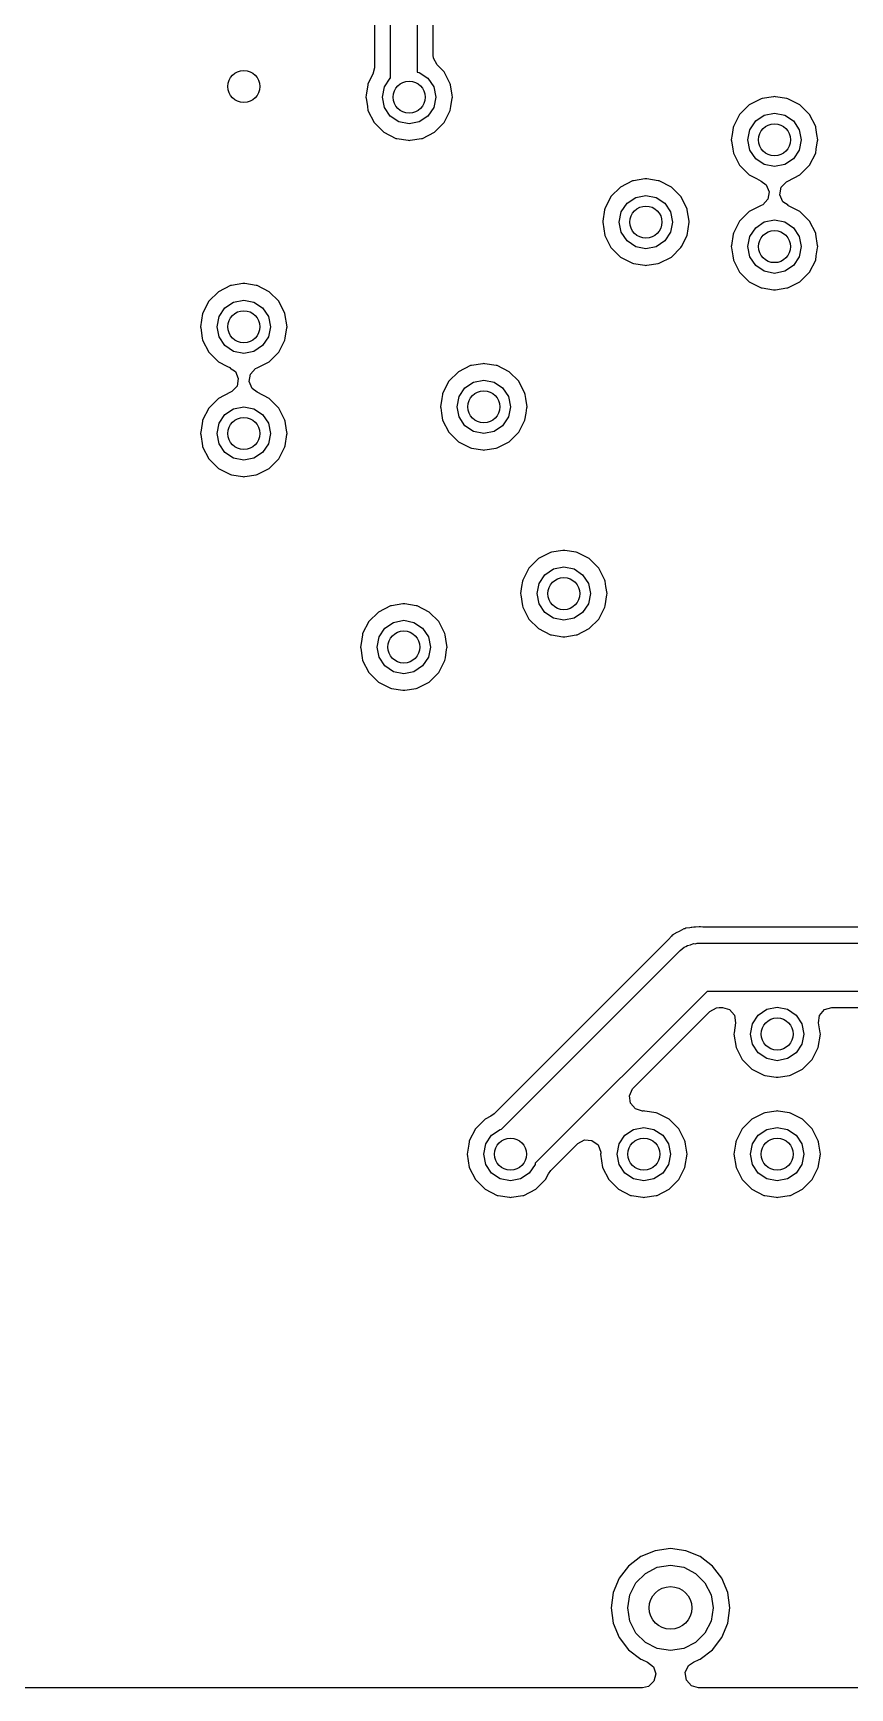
# Model space of a CAD drawing. Extents: x 4.53 to 6.3, y -4.68 to -2.19.
# Drawn here: x 5.66 to 5.962, y -4.685 to -4.075 of the extents above; entities that cross this region are included whole.
import ezdxf

# ---------------------------------------------------------------- set-up
doc = ezdxf.new("R2010")
doc.units = 0
doc.header["$MEASUREMENT"] = 0
doc.layers.add('BLACK', color=7, linetype='CONTINUOUS')

msp = doc.modelspace()

# ---------------------------------------------------------------- linework, layer by layer
at = {"layer": 'BLACK', "linetype": 'CONTINUOUS'}
for p, q in [((5.80217, -2.8248), (5.80217, -4.08917)), ((5.79232, -4.09142), (5.79232, -2.82684)), ((5.80809, -4.08295), (5.80809, -2.82636)), ((5.7864, -2.83135), (5.7864, -4.08765)), ((5.7864, -4.08765), (5.78586, -4.08991)), ((5.8082, -4.084), (5.80809, -4.08295)), ((5.80954, -4.08646), (5.8082, -4.084)), ((5.81213, -4.08904), (5.80954, -4.08646)), ((5.78397, -4.09388), (5.78337, -4.09763)), ((5.78403, -4.09349), (5.78397, -4.09388)), ((5.78397, -4.09388), (5.78397, -4.09388)), ((5.78586, -4.08991), (5.78403, -4.09349)), ((5.79012, -4.09466), (5.79225, -4.09147)), ((5.79225, -4.09147), (5.79232, -4.09142)), ((5.80217, -4.08917), (5.80298, -4.08933)), ((5.80298, -4.08933), (5.80617, -4.09147)), ((5.80617, -4.09147), (5.80831, -4.09466)), ((5.8144, -4.09349), (5.81213, -4.08904)), ((5.81446, -4.09388), (5.8144, -4.09349)), ((5.81505, -4.09763), (5.81446, -4.09388)), ((5.81446, -4.09388), (5.81446, -4.09388)), ((5.78337, -4.09763), (5.78325, -4.09843)), ((5.78325, -4.09843), (5.78331, -4.09881)), ((5.78331, -4.09881), (5.7838, -4.10191)), ((5.78937, -4.09843), (5.79012, -4.09466)), ((5.79012, -4.10219), (5.78937, -4.09843)), ((5.80831, -4.09466), (5.80906, -4.09843)), ((5.80906, -4.09843), (5.80831, -4.10219)), ((5.81463, -4.10191), (5.81512, -4.09881)), ((5.81518, -4.09843), (5.81505, -4.09763)), ((5.81512, -4.09881), (5.81518, -4.09843)), ((5.92914, -4.09899), (5.92469, -4.10126)), ((5.92953, -4.09893), (5.92914, -4.09899)), ((5.93369, -4.09827), (5.92953, -4.09893)), ((5.92953, -4.09893), (5.92953, -4.09893)), ((5.93407, -4.09821), (5.93369, -4.09827)), ((5.93446, -4.09827), (5.93407, -4.09821)), ((5.93862, -4.09893), (5.93446, -4.09827)), ((5.93901, -4.09899), (5.93862, -4.09893)), ((5.93862, -4.09893), (5.93862, -4.09893)), ((5.94346, -4.10126), (5.93901, -4.09899)), ((5.7838, -4.10191), (5.78403, -4.10336)), ((5.78403, -4.10336), (5.7863, -4.10781)), ((5.79225, -4.10538), (5.79012, -4.10219)), ((5.79545, -4.10752), (5.79225, -4.10538)), ((5.80617, -4.10538), (5.80298, -4.10752)), ((5.80831, -4.10219), (5.80617, -4.10538)), ((5.81213, -4.10781), (5.8144, -4.10336)), ((5.8144, -4.10336), (5.81463, -4.10191)), ((5.92116, -4.10479), (5.91889, -4.10924)), ((5.92469, -4.10126), (5.92116, -4.10479)), ((5.92712, -4.10721), (5.93031, -4.10508)), ((5.93031, -4.10508), (5.93407, -4.10433)), ((5.93407, -4.10433), (5.93784, -4.10508)), ((5.93784, -4.10508), (5.94103, -4.10721)), ((5.94699, -4.10479), (5.94346, -4.10126)), ((5.94926, -4.10924), (5.94699, -4.10479)), ((5.7863, -4.10781), (5.78983, -4.11134)), ((5.78983, -4.11134), (5.79428, -4.11361)), ((5.79921, -4.10827), (5.79545, -4.10752)), ((5.80298, -4.10752), (5.79921, -4.10827)), ((5.80415, -4.11361), (5.8086, -4.11134)), ((5.8086, -4.11134), (5.81213, -4.10781)), ((5.91843, -4.11218), (5.91811, -4.11417)), ((5.91883, -4.10963), (5.91843, -4.11218)), ((5.91889, -4.10924), (5.91883, -4.10963)), ((5.91883, -4.10963), (5.91883, -4.10963)), ((5.92423, -4.11417), (5.92498, -4.11041)), ((5.92498, -4.11041), (5.92712, -4.10721)), ((5.94103, -4.10721), (5.94317, -4.11041)), ((5.94317, -4.11041), (5.94392, -4.11417)), ((5.94932, -4.10963), (5.94926, -4.10924)), ((5.94972, -4.11218), (5.94932, -4.10963)), ((5.94932, -4.10963), (5.94932, -4.10963)), ((5.95004, -4.11417), (5.94972, -4.11218)), ((5.79428, -4.11361), (5.79466, -4.11367)), ((5.79466, -4.11367), (5.79466, -4.11367)), ((5.79466, -4.11367), (5.79883, -4.11433)), ((5.79883, -4.11433), (5.79921, -4.11439)), ((5.79921, -4.11439), (5.7996, -4.11433)), ((5.7996, -4.11433), (5.80376, -4.11367)), ((5.80376, -4.11367), (5.80415, -4.11361)), ((5.80376, -4.11367), (5.80376, -4.11367)), ((5.91811, -4.11417), (5.91817, -4.11456)), ((5.91817, -4.11456), (5.91866, -4.11764)), ((5.91866, -4.11764), (5.91889, -4.11911)), ((5.92498, -4.11794), (5.92423, -4.11417)), ((5.92712, -4.12113), (5.92498, -4.11794)), ((5.94317, -4.11794), (5.94103, -4.12113)), ((5.94392, -4.11417), (5.94317, -4.11794)), ((5.94926, -4.11911), (5.94949, -4.11764)), ((5.94949, -4.11764), (5.94998, -4.11456)), ((5.94998, -4.11456), (5.95004, -4.11417)), ((5.91889, -4.11911), (5.92116, -4.12356)), ((5.92116, -4.12356), (5.92469, -4.12709)), ((5.93031, -4.12327), (5.92712, -4.12113)), ((5.93407, -4.12402), (5.93031, -4.12327)), ((5.93784, -4.12327), (5.93407, -4.12402)), ((5.94103, -4.12113), (5.93784, -4.12327)), ((5.94346, -4.12709), (5.94699, -4.12356)), ((5.94699, -4.12356), (5.94926, -4.11911)), ((5.88168, -4.12931), (5.87723, -4.13157)), ((5.88207, -4.12924), (5.88168, -4.12931)), ((5.88623, -4.12859), (5.88207, -4.12924)), ((5.88207, -4.12924), (5.88207, -4.12924)), ((5.88661, -4.12852), (5.88623, -4.12859)), ((5.887, -4.12859), (5.88661, -4.12852)), ((5.89116, -4.12924), (5.887, -4.12859)), ((5.89155, -4.12931), (5.89116, -4.12924)), ((5.89116, -4.12924), (5.89116, -4.12924)), ((5.896, -4.13157), (5.89155, -4.12931)), ((5.92469, -4.12709), (5.92741, -4.12847)), ((5.92741, -4.12847), (5.92914, -4.12936)), ((5.92914, -4.12936), (5.9291, -4.12943)), ((5.9291, -4.12943), (5.93098, -4.13072)), ((5.93098, -4.13072), (5.93207, -4.13329)), ((5.93656, -4.13167), (5.93845, -4.12961)), ((5.93845, -4.12961), (5.939, -4.12936)), ((5.939, -4.12936), (5.93901, -4.12936)), ((5.93901, -4.12936), (5.94346, -4.12709)), ((5.8737, -4.1351), (5.87143, -4.13955)), ((5.87723, -4.13157), (5.8737, -4.1351)), ((5.87965, -4.13753), (5.88285, -4.13539)), ((5.88285, -4.13539), (5.88661, -4.13465)), ((5.88661, -4.13465), (5.89038, -4.13539)), ((5.89038, -4.13539), (5.89357, -4.13753)), ((5.89953, -4.1351), (5.896, -4.13157)), ((5.9018, -4.13955), (5.89953, -4.1351)), ((5.93159, -4.13605), (5.9297, -4.13811)), ((5.93207, -4.13329), (5.93159, -4.13605)), ((5.93608, -4.13442), (5.93656, -4.13167)), ((5.93717, -4.137), (5.93608, -4.13442)), ((5.93905, -4.13828), (5.93717, -4.137)), ((5.87137, -4.13994), (5.87071, -4.1441)), ((5.87143, -4.13955), (5.87137, -4.13994)), ((5.87137, -4.13994), (5.87137, -4.13994)), ((5.87677, -4.14449), (5.87752, -4.14072)), ((5.87752, -4.14072), (5.87965, -4.13753)), ((5.89357, -4.13753), (5.89571, -4.14072)), ((5.89571, -4.14072), (5.89646, -4.14449)), ((5.90186, -4.13994), (5.9018, -4.13955)), ((5.90252, -4.1441), (5.90186, -4.13994)), ((5.90186, -4.13994), (5.90186, -4.13994)), ((5.92469, -4.14063), (5.92116, -4.14416)), ((5.92914, -4.13836), (5.92469, -4.14063)), ((5.92915, -4.13836), (5.92914, -4.13836)), ((5.9297, -4.13811), (5.92915, -4.13836)), ((5.93901, -4.13836), (5.93905, -4.13828)), ((5.94346, -4.14063), (5.93901, -4.13836)), ((5.94699, -4.14416), (5.94346, -4.14063)), ((5.87071, -4.1441), (5.87065, -4.14449)), ((5.87065, -4.14449), (5.87143, -4.14942)), ((5.87752, -4.14825), (5.87677, -4.14449)), ((5.87965, -4.15145), (5.87752, -4.14825)), ((5.89571, -4.14825), (5.89357, -4.15145)), ((5.89646, -4.14449), (5.89571, -4.14825)), ((5.9018, -4.14942), (5.90258, -4.14449)), ((5.90258, -4.14449), (5.90252, -4.1441)), ((5.91883, -4.149), (5.91817, -4.15316)), ((5.91889, -4.14861), (5.91883, -4.149)), ((5.91883, -4.149), (5.91883, -4.149)), ((5.92116, -4.14416), (5.91889, -4.14861)), ((5.92498, -4.14978), (5.92712, -4.14658)), ((5.92712, -4.14658), (5.93031, -4.14445)), ((5.93031, -4.14445), (5.93407, -4.1437)), ((5.93407, -4.1437), (5.93784, -4.14445)), ((5.93784, -4.14445), (5.94103, -4.14658)), ((5.94103, -4.14658), (5.94317, -4.14978)), ((5.94926, -4.14861), (5.94699, -4.14416)), ((5.94932, -4.149), (5.94926, -4.14861)), ((5.94998, -4.15316), (5.94932, -4.149)), ((5.94932, -4.149), (5.94932, -4.149)), ((5.87143, -4.14942), (5.8737, -4.15387)), ((5.8737, -4.15387), (5.87723, -4.1574)), ((5.88285, -4.15358), (5.87965, -4.15145)), ((5.88661, -4.15433), (5.88285, -4.15358)), ((5.89038, -4.15358), (5.88661, -4.15433)), ((5.89357, -4.15145), (5.89038, -4.15358)), ((5.896, -4.1574), (5.89953, -4.15387)), ((5.89953, -4.15387), (5.8997, -4.15354)), ((5.8997, -4.15354), (5.9018, -4.14942)), ((5.91817, -4.15316), (5.91811, -4.15354)), ((5.91811, -4.15354), (5.91817, -4.15393)), ((5.91817, -4.15393), (5.91866, -4.15699)), ((5.92423, -4.15354), (5.92498, -4.14978)), ((5.92498, -4.15731), (5.92423, -4.15354)), ((5.94317, -4.14978), (5.94392, -4.15354)), ((5.94392, -4.15354), (5.94317, -4.15731)), ((5.94949, -4.15699), (5.94998, -4.15393)), ((5.95004, -4.15354), (5.94998, -4.15316)), ((5.94998, -4.15393), (5.95004, -4.15354)), ((5.87723, -4.1574), (5.88168, -4.15967)), ((5.88168, -4.15967), (5.88207, -4.15973)), ((5.88207, -4.15973), (5.88207, -4.15973)), ((5.88207, -4.15973), (5.88623, -4.16039)), ((5.88623, -4.16039), (5.88661, -4.16045)), ((5.88661, -4.16045), (5.887, -4.16039)), ((5.887, -4.16039), (5.89116, -4.15973)), ((5.89116, -4.15973), (5.89155, -4.15967)), ((5.89116, -4.15973), (5.89116, -4.15973)), ((5.89155, -4.15967), (5.896, -4.1574)), ((5.91866, -4.15699), (5.91889, -4.15848)), ((5.91889, -4.15848), (5.92116, -4.16293)), ((5.92712, -4.1605), (5.92498, -4.15731)), ((5.93031, -4.16264), (5.92712, -4.1605)), ((5.94103, -4.1605), (5.93784, -4.16264)), ((5.94317, -4.15731), (5.94103, -4.1605)), ((5.94699, -4.16293), (5.94926, -4.15848)), ((5.94926, -4.15848), (5.94949, -4.15699)), ((5.7378, -4.16717), (5.73364, -4.16783)), ((5.73819, -4.16711), (5.7378, -4.16717)), ((5.73857, -4.16717), (5.73819, -4.16711)), ((5.74274, -4.16783), (5.73857, -4.16717)), ((5.92116, -4.16293), (5.92469, -4.16646)), ((5.92469, -4.16646), (5.92914, -4.16873)), ((5.93407, -4.16339), (5.93031, -4.16264)), ((5.93784, -4.16264), (5.93407, -4.16339)), ((5.93901, -4.16873), (5.94346, -4.16646)), ((5.94346, -4.16646), (5.94699, -4.16293)), ((5.72527, -4.17369), (5.72301, -4.17814)), ((5.72881, -4.17016), (5.72527, -4.17369)), ((5.73326, -4.16789), (5.72881, -4.17016)), ((5.73364, -4.16783), (5.73326, -4.16789)), ((5.73364, -4.16783), (5.73364, -4.16783)), ((5.73442, -4.17398), (5.73819, -4.17323)), ((5.73819, -4.17323), (5.74196, -4.17398)), ((5.74312, -4.16789), (5.74274, -4.16783)), ((5.74274, -4.16783), (5.74274, -4.16783)), ((5.74757, -4.17016), (5.74312, -4.16789)), ((5.7511, -4.17369), (5.74757, -4.17016)), ((5.75337, -4.17814), (5.7511, -4.17369)), ((5.92914, -4.16873), (5.92953, -4.16879)), ((5.92953, -4.16879), (5.92953, -4.16879)), ((5.92953, -4.16879), (5.93369, -4.16945)), ((5.93369, -4.16945), (5.93407, -4.16951)), ((5.93407, -4.16951), (5.93446, -4.16945)), ((5.93446, -4.16945), (5.93862, -4.16879)), ((5.93862, -4.16879), (5.93901, -4.16873)), ((5.93862, -4.16879), (5.93862, -4.16879)), ((5.72301, -4.17814), (5.72222, -4.18307)), ((5.72835, -4.18307), (5.7291, -4.1793)), ((5.7291, -4.1793), (5.73123, -4.17611)), ((5.73123, -4.17611), (5.73442, -4.17398)), ((5.74196, -4.17398), (5.74515, -4.17611)), ((5.74515, -4.17611), (5.74728, -4.1793)), ((5.74728, -4.1793), (5.74803, -4.18307)), ((5.75415, -4.18307), (5.75337, -4.17814)), ((5.72222, -4.18307), (5.72229, -4.18346)), ((5.72229, -4.18346), (5.72289, -4.1873)), ((5.7291, -4.18684), (5.72835, -4.18307)), ((5.74803, -4.18307), (5.74728, -4.18684)), ((5.75348, -4.1873), (5.75409, -4.18346)), ((5.75409, -4.18346), (5.75415, -4.18307)), ((5.72289, -4.1873), (5.72301, -4.188)), ((5.72301, -4.188), (5.72527, -4.19245)), ((5.73123, -4.19003), (5.7291, -4.18684)), ((5.73442, -4.19216), (5.73123, -4.19003)), ((5.74515, -4.19003), (5.74196, -4.19216)), ((5.74728, -4.18684), (5.74515, -4.19003)), ((5.7511, -4.19245), (5.75337, -4.188)), ((5.75337, -4.188), (5.75348, -4.1873)), ((5.72527, -4.19245), (5.72881, -4.19599)), ((5.72881, -4.19599), (5.73196, -4.19759)), ((5.73196, -4.19759), (5.73326, -4.19825)), ((5.73819, -4.19291), (5.73442, -4.19216)), ((5.74196, -4.19216), (5.73819, -4.19291)), ((5.74312, -4.19825), (5.74757, -4.19599)), ((5.74757, -4.19599), (5.7511, -4.19245)), ((5.82184, -4.19742), (5.81739, -4.19968)), ((5.82222, -4.19735), (5.82184, -4.19742)), ((5.82639, -4.1967), (5.82222, -4.19735)), ((5.82222, -4.19735), (5.82222, -4.19735)), ((5.82677, -4.19663), (5.82639, -4.1967)), ((5.82716, -4.1967), (5.82677, -4.19663)), ((5.83132, -4.19735), (5.82716, -4.1967)), ((5.8317, -4.19742), (5.83132, -4.19735)), ((5.83132, -4.19735), (5.83132, -4.19735)), ((5.83616, -4.19968), (5.8317, -4.19742)), ((5.73326, -4.19825), (5.73322, -4.19833)), ((5.73322, -4.19833), (5.7351, -4.19962)), ((5.7351, -4.19962), (5.73618, -4.20219)), ((5.73618, -4.20219), (5.73571, -4.20494)), ((5.74019, -4.20332), (5.74067, -4.20057)), ((5.74128, -4.2059), (5.74019, -4.20332)), ((5.74067, -4.20057), (5.74256, -4.19851)), ((5.74256, -4.19851), (5.74311, -4.19826)), ((5.74311, -4.19826), (5.74312, -4.19825)), ((5.81386, -4.20321), (5.81159, -4.20767)), ((5.81739, -4.19968), (5.81386, -4.20321)), ((5.81981, -4.20564), (5.82301, -4.20351)), ((5.82301, -4.20351), (5.82677, -4.20276)), ((5.82677, -4.20276), (5.83054, -4.20351)), ((5.83054, -4.20351), (5.83373, -4.20564)), ((5.83969, -4.20321), (5.83616, -4.19968)), ((5.84195, -4.20767), (5.83969, -4.20321)), ((5.72881, -4.20953), (5.72527, -4.21306)), ((5.73326, -4.20726), (5.72881, -4.20953)), ((5.73327, -4.20726), (5.73326, -4.20726)), ((5.73382, -4.207), (5.73327, -4.20726)), ((5.73571, -4.20494), (5.73382, -4.207)), ((5.74316, -4.20718), (5.74128, -4.2059)), ((5.74312, -4.20726), (5.74316, -4.20718)), ((5.74757, -4.20953), (5.74312, -4.20726)), ((5.7511, -4.21306), (5.74757, -4.20953)), ((5.81129, -4.20953), (5.81081, -4.2126)), ((5.81153, -4.20805), (5.81129, -4.20953)), ((5.81159, -4.20767), (5.81153, -4.20805)), ((5.81153, -4.20805), (5.81153, -4.20805)), ((5.81693, -4.2126), (5.81768, -4.20883)), ((5.81768, -4.20883), (5.81981, -4.20564)), ((5.83373, -4.20564), (5.83586, -4.20883)), ((5.83586, -4.20883), (5.83661, -4.2126)), ((5.84202, -4.20805), (5.84195, -4.20767)), ((5.84225, -4.20953), (5.84202, -4.20805)), ((5.84202, -4.20805), (5.84202, -4.20805)), ((5.84274, -4.2126), (5.84225, -4.20953)), ((5.72527, -4.21306), (5.72301, -4.21751)), ((5.7291, -4.21867), (5.73123, -4.21548)), ((5.73123, -4.21548), (5.73442, -4.21335)), ((5.73442, -4.21335), (5.73819, -4.2126)), ((5.73819, -4.2126), (5.74196, -4.21335)), ((5.74196, -4.21335), (5.74515, -4.21548)), ((5.74515, -4.21548), (5.74728, -4.21867)), ((5.75337, -4.21751), (5.7511, -4.21306)), ((5.81081, -4.2126), (5.81087, -4.21298)), ((5.81087, -4.21298), (5.81118, -4.21494)), ((5.81118, -4.21494), (5.81159, -4.21753)), ((5.81768, -4.21636), (5.81693, -4.2126)), ((5.81981, -4.21956), (5.81768, -4.21636)), ((5.83586, -4.21636), (5.83373, -4.21956)), ((5.83661, -4.2126), (5.83586, -4.21636)), ((5.84195, -4.21753), (5.84236, -4.21494)), ((5.84236, -4.21494), (5.84267, -4.21298)), ((5.84267, -4.21298), (5.84274, -4.2126)), ((5.72242, -4.2212), (5.72222, -4.22244)), ((5.72222, -4.22244), (5.72229, -4.22283)), ((5.72295, -4.21789), (5.72242, -4.2212)), ((5.72301, -4.21751), (5.72295, -4.21789)), ((5.72295, -4.21789), (5.72295, -4.21789)), ((5.72835, -4.22244), (5.7291, -4.21867)), ((5.7291, -4.22621), (5.72835, -4.22244)), ((5.74728, -4.21867), (5.74803, -4.22244)), ((5.74803, -4.22244), (5.74728, -4.22621)), ((5.75343, -4.21789), (5.75337, -4.21751)), ((5.75396, -4.2212), (5.75343, -4.21789)), ((5.75343, -4.21789), (5.75343, -4.21789)), ((5.75415, -4.22244), (5.75396, -4.2212)), ((5.75409, -4.22283), (5.75415, -4.22244)), ((5.81159, -4.21753), (5.81386, -4.22198)), ((5.81386, -4.22198), (5.81739, -4.22551)), ((5.82301, -4.22169), (5.81981, -4.21956)), ((5.82677, -4.22244), (5.82301, -4.22169)), ((5.83054, -4.22169), (5.82677, -4.22244)), ((5.83373, -4.21956), (5.83054, -4.22169)), ((5.83616, -4.22551), (5.83969, -4.22198)), ((5.83969, -4.22198), (5.84195, -4.21753)), ((5.72229, -4.22283), (5.72294, -4.22694)), ((5.72294, -4.22694), (5.72301, -4.22737)), ((5.72301, -4.22737), (5.72527, -4.23182)), ((5.73123, -4.2294), (5.7291, -4.22621)), ((5.74728, -4.22621), (5.74515, -4.2294)), ((5.7511, -4.23182), (5.75337, -4.22737)), ((5.75337, -4.22737), (5.75344, -4.22694)), ((5.75344, -4.22694), (5.75409, -4.22283)), ((5.81739, -4.22551), (5.82184, -4.22778)), ((5.82184, -4.22778), (5.82222, -4.22784)), ((5.82222, -4.22784), (5.82222, -4.22784)), ((5.82222, -4.22784), (5.82639, -4.2285)), ((5.82639, -4.2285), (5.82677, -4.22856)), ((5.82677, -4.22856), (5.82716, -4.2285)), ((5.82716, -4.2285), (5.83132, -4.22784)), ((5.83132, -4.22784), (5.8317, -4.22778)), ((5.83132, -4.22784), (5.83132, -4.22784)), ((5.8317, -4.22778), (5.83616, -4.22551)), ((5.72527, -4.23182), (5.72881, -4.23536)), ((5.73442, -4.23153), (5.73123, -4.2294)), ((5.73819, -4.23228), (5.73442, -4.23153)), ((5.74196, -4.23153), (5.73819, -4.23228)), ((5.74515, -4.2294), (5.74196, -4.23153)), ((5.74757, -4.23536), (5.7511, -4.23182)), ((5.72881, -4.23536), (5.73326, -4.23762)), ((5.73326, -4.23762), (5.73364, -4.23768)), ((5.73364, -4.23768), (5.73364, -4.23768)), ((5.73364, -4.23768), (5.7378, -4.23834)), ((5.7378, -4.23834), (5.73819, -4.23841)), ((5.73819, -4.23841), (5.73857, -4.23834)), ((5.73857, -4.23834), (5.74274, -4.23768)), ((5.74274, -4.23768), (5.74312, -4.23762)), ((5.74274, -4.23768), (5.74274, -4.23768)), ((5.74312, -4.23762), (5.74757, -4.23536)), ((5.84692, -4.26858), (5.84338, -4.27211)), ((5.85137, -4.26631), (5.84692, -4.26858)), ((5.85175, -4.26625), (5.85137, -4.26631)), ((5.85591, -4.26559), (5.85175, -4.26625)), ((5.85175, -4.26625), (5.85175, -4.26625)), ((5.8563, -4.26553), (5.85591, -4.26559)), ((5.85668, -4.26559), (5.8563, -4.26553)), ((5.86085, -4.26625), (5.85668, -4.26559)), ((5.86123, -4.26631), (5.86085, -4.26625)), ((5.86085, -4.26625), (5.86085, -4.26625)), ((5.86568, -4.26858), (5.86123, -4.26631)), ((5.86921, -4.27211), (5.86568, -4.26858)), ((5.84106, -4.27695), (5.84074, -4.27892)), ((5.84112, -4.27656), (5.84106, -4.27695)), ((5.84106, -4.27695), (5.84106, -4.27695)), ((5.84338, -4.27211), (5.84112, -4.27656)), ((5.84721, -4.27773), (5.84934, -4.27454)), ((5.84934, -4.27454), (5.85253, -4.2724)), ((5.85253, -4.2724), (5.8563, -4.27165)), ((5.8563, -4.27165), (5.86007, -4.2724)), ((5.86007, -4.2724), (5.86326, -4.27454)), ((5.86326, -4.27454), (5.86539, -4.27773)), ((5.87148, -4.27656), (5.86921, -4.27211)), ((5.87154, -4.27695), (5.87148, -4.27656)), ((5.87154, -4.27695), (5.87154, -4.27695)), ((5.87186, -4.27892), (5.87154, -4.27695)), ((5.84074, -4.27892), (5.84033, -4.2815)), ((5.84033, -4.2815), (5.8404, -4.28188)), ((5.8404, -4.28188), (5.84105, -4.286)), ((5.84646, -4.2815), (5.84721, -4.27773)), ((5.84721, -4.28526), (5.84646, -4.2815)), ((5.86539, -4.27773), (5.86614, -4.2815)), ((5.86614, -4.2815), (5.86539, -4.28526)), ((5.87155, -4.286), (5.8722, -4.28188)), ((5.87226, -4.2815), (5.87186, -4.27892)), ((5.8722, -4.28188), (5.87226, -4.2815)), ((5.78786, -4.28827), (5.78433, -4.2918)), ((5.79231, -4.286), (5.78786, -4.28827)), ((5.7927, -4.28594), (5.79231, -4.286)), ((5.79686, -4.28528), (5.7927, -4.28594)), ((5.7927, -4.28594), (5.7927, -4.28594)), ((5.79724, -4.28522), (5.79686, -4.28528)), ((5.79763, -4.28528), (5.79724, -4.28522)), ((5.80179, -4.28594), (5.79763, -4.28528)), ((5.80218, -4.286), (5.80179, -4.28594)), ((5.80179, -4.28594), (5.80179, -4.28594)), ((5.80663, -4.28827), (5.80218, -4.286)), ((5.81016, -4.2918), (5.80663, -4.28827)), ((5.84105, -4.286), (5.84112, -4.28643)), ((5.84112, -4.28643), (5.84338, -4.29088)), ((5.84934, -4.28846), (5.84721, -4.28526)), ((5.85253, -4.29059), (5.84934, -4.28846)), ((5.86326, -4.28846), (5.86007, -4.29059)), ((5.86539, -4.28526), (5.86326, -4.28846)), ((5.86921, -4.29088), (5.87148, -4.28643)), ((5.87148, -4.28643), (5.87155, -4.286)), ((5.78433, -4.2918), (5.78206, -4.29625)), ((5.78815, -4.29741), (5.79028, -4.29422)), ((5.79028, -4.29422), (5.79348, -4.29209)), ((5.79348, -4.29209), (5.79724, -4.29134)), ((5.79724, -4.29134), (5.80101, -4.29209)), ((5.80101, -4.29209), (5.8042, -4.29422)), ((5.8042, -4.29422), (5.80634, -4.29741)), ((5.81243, -4.29625), (5.81016, -4.2918)), ((5.84338, -4.29088), (5.84692, -4.29441)), ((5.84692, -4.29441), (5.85137, -4.29668)), ((5.8563, -4.29134), (5.85253, -4.29059)), ((5.86007, -4.29059), (5.8563, -4.29134)), ((5.86123, -4.29668), (5.86568, -4.29441)), ((5.86568, -4.29441), (5.86921, -4.29088)), ((5.78149, -4.29983), (5.78128, -4.30118)), ((5.78128, -4.30118), (5.78134, -4.30157)), ((5.78134, -4.30157), (5.78191, -4.30515)), ((5.782, -4.29663), (5.78149, -4.29983)), ((5.78206, -4.29625), (5.782, -4.29663)), ((5.782, -4.29663), (5.782, -4.29663)), ((5.7874, -4.30118), (5.78815, -4.29741)), ((5.78815, -4.30495), (5.7874, -4.30118)), ((5.80634, -4.29741), (5.80709, -4.30118)), ((5.80709, -4.30118), (5.80634, -4.30495)), ((5.81249, -4.29663), (5.81243, -4.29625)), ((5.81299, -4.29983), (5.81249, -4.29663)), ((5.81249, -4.29663), (5.81249, -4.29663)), ((5.81321, -4.30118), (5.81299, -4.29983)), ((5.81306, -4.30215), (5.81315, -4.30157)), ((5.81315, -4.30157), (5.81321, -4.30118)), ((5.85137, -4.29668), (5.85175, -4.29674)), ((5.85175, -4.29674), (5.85175, -4.29674)), ((5.85175, -4.29674), (5.85591, -4.2974)), ((5.85591, -4.2974), (5.8563, -4.29746)), ((5.8563, -4.29746), (5.85668, -4.2974)), ((5.85668, -4.2974), (5.86085, -4.29674)), ((5.86085, -4.29674), (5.86123, -4.29668)), ((5.86085, -4.29674), (5.86085, -4.29674)), ((5.78191, -4.30515), (5.78206, -4.30611)), ((5.78206, -4.30611), (5.78433, -4.31056)), ((5.79028, -4.30814), (5.78815, -4.30495)), ((5.80634, -4.30495), (5.8042, -4.30814)), ((5.81016, -4.31056), (5.81243, -4.30611)), ((5.81243, -4.30611), (5.81258, -4.30515)), ((5.81258, -4.30515), (5.81306, -4.30215)), ((5.78433, -4.31056), (5.78786, -4.3141)), ((5.78786, -4.3141), (5.79231, -4.31636)), ((5.79348, -4.31027), (5.79028, -4.30814)), ((5.79724, -4.31102), (5.79348, -4.31027)), ((5.80101, -4.31027), (5.79724, -4.31102)), ((5.8042, -4.30814), (5.80101, -4.31027)), ((5.80218, -4.31636), (5.80663, -4.3141)), ((5.80663, -4.3141), (5.81016, -4.31056)), ((5.79231, -4.31636), (5.7927, -4.31643)), ((5.7927, -4.31643), (5.7927, -4.31643)), ((5.7927, -4.31643), (5.79686, -4.31708)), ((5.79686, -4.31708), (5.79724, -4.31715)), ((5.79724, -4.31715), (5.79763, -4.31708)), ((5.79763, -4.31708), (5.80179, -4.31643)), ((5.80179, -4.31643), (5.80218, -4.31636)), ((5.80179, -4.31643), (5.80179, -4.31643)), ((5.90066, -4.40511), (5.8989, -4.40606)), ((5.90101, -4.40505), (5.90066, -4.40511)), ((5.90133, -4.4049), (5.90101, -4.40505)), ((5.90278, -4.40473), (5.90133, -4.4049)), ((5.90331, -4.40466), (5.90278, -4.40473)), ((5.90354, -4.40463), (5.90331, -4.40466)), ((5.90428, -4.40451), (5.90354, -4.40463)), ((5.90449, -4.40451), (5.90428, -4.40451)), ((5.90469, -4.40449), (5.90449, -4.40451)), ((5.90492, -4.40447), (5.90469, -4.40449)), ((5.90469, -4.40449), (5.90469, -4.40449)), ((5.90622, -4.40432), (5.90492, -4.40447)), ((5.90662, -4.40441), (5.90622, -4.40432)), ((5.9067, -4.40441), (5.90662, -4.40441)), ((5.90762, -4.40451), (5.9067, -4.40441)), ((6.22214, -4.40451), (5.90762, -4.40451)), ((5.89476, -4.40913), (5.83062, -4.47327)), ((5.8949, -4.40899), (5.89476, -4.40913)), ((5.89605, -4.40775), (5.8949, -4.40899)), ((5.89633, -4.40745), (5.89605, -4.40775)), ((5.89605, -4.40775), (5.89605, -4.40775)), ((5.89655, -4.40733), (5.89633, -4.40745)), ((5.89657, -4.40731), (5.89655, -4.40733)), ((5.89658, -4.40731), (5.89657, -4.40732)), ((5.89657, -4.40732), (5.89657, -4.40731)), ((5.89665, -4.40725), (5.89658, -4.40731)), ((5.89673, -4.40717), (5.89665, -4.40725)), ((5.89689, -4.40703), (5.89673, -4.40717)), ((5.89803, -4.40648), (5.89689, -4.40703)), ((5.89869, -4.40617), (5.89803, -4.40648)), ((5.8989, -4.40606), (5.89869, -4.40617)), ((5.90069, -4.41186), (5.90134, -4.41161)), ((5.90134, -4.41161), (5.90191, -4.4112)), ((5.90191, -4.4112), (5.90304, -4.41096)), ((5.90304, -4.41096), (5.90413, -4.41054)), ((5.90413, -4.41054), (5.90483, -4.41058)), ((5.90483, -4.41058), (5.90551, -4.41043)), ((5.90551, -4.41043), (6.22665, -4.41043)), ((5.83326, -4.47901), (5.89925, -4.41303)), ((5.89925, -4.41303), (5.90069, -4.41186)), ((5.90918, -4.42815), (5.84579, -4.49154)), ((6.23031, -4.42815), (5.90918, -4.42815)), ((5.88189, -4.46382), (5.91018, -4.43553)), ((5.91018, -4.43553), (5.91264, -4.43419)), ((5.91264, -4.43419), (5.91369, -4.43407)), ((5.91369, -4.43407), (5.91482, -4.43407)), ((5.91482, -4.43407), (5.9175, -4.43486)), ((5.9175, -4.43486), (5.91933, -4.43697)), ((5.92808, -4.43692), (5.93127, -4.43478)), ((5.93127, -4.43478), (5.93504, -4.43404)), ((5.93504, -4.43404), (5.93881, -4.43478)), ((5.93881, -4.43478), (5.942, -4.43692)), ((5.95072, -4.43704), (5.95252, -4.4349)), ((5.95252, -4.4349), (5.95526, -4.43407)), ((5.95526, -4.43407), (6.22821, -4.43407)), ((5.91972, -4.43981), (5.91914, -4.44349)), ((5.91933, -4.43697), (5.91972, -4.43981)), ((5.9252, -4.44388), (5.92595, -4.44011)), ((5.92595, -4.44011), (5.92808, -4.43692)), ((5.942, -4.43692), (5.94413, -4.44011)), ((5.94413, -4.44011), (5.94488, -4.44388)), ((5.95036, -4.43981), (5.95072, -4.43704)), ((5.95094, -4.44349), (5.95036, -4.43981)), ((5.91914, -4.44349), (5.91908, -4.44388)), ((5.91908, -4.44388), (5.91986, -4.44881)), ((5.92595, -4.44764), (5.9252, -4.44388)), ((5.92808, -4.45084), (5.92595, -4.44764)), ((5.94413, -4.44764), (5.942, -4.45084)), ((5.94488, -4.44388), (5.94413, -4.44764)), ((5.95022, -4.44881), (5.951, -4.44388)), ((5.951, -4.44388), (5.95094, -4.44349)), ((5.91986, -4.44881), (5.92212, -4.45326)), ((5.92212, -4.45326), (5.92566, -4.45679)), ((5.93127, -4.45297), (5.92808, -4.45084)), ((5.93504, -4.45372), (5.93127, -4.45297)), ((5.93881, -4.45297), (5.93504, -4.45372)), ((5.942, -4.45084), (5.93881, -4.45297)), ((5.94442, -4.45679), (5.94795, -4.45326)), ((5.94795, -4.45326), (5.95022, -4.44881)), ((5.92566, -4.45679), (5.93011, -4.45906)), ((5.93011, -4.45906), (5.93049, -4.45912)), ((5.93049, -4.45912), (5.93049, -4.45912)), ((5.93049, -4.45912), (5.93465, -4.45978)), ((5.93465, -4.45978), (5.93504, -4.45984)), ((5.93504, -4.45984), (5.93542, -4.45978)), ((5.93542, -4.45978), (5.93959, -4.45912)), ((5.93959, -4.45912), (5.93997, -4.45906)), ((5.93959, -4.45912), (5.93959, -4.45912)), ((5.93997, -4.45906), (5.94442, -4.45679)), ((5.88049, -4.46662), (5.88165, -4.46408)), ((5.88089, -4.46939), (5.88049, -4.46662)), ((5.88165, -4.46408), (5.88189, -4.46382)), ((5.88272, -4.4715), (5.88089, -4.46939)), ((5.8854, -4.47229), (5.88272, -4.4715)), ((5.88544, -4.47229), (5.8854, -4.47229)), ((5.88583, -4.47222), (5.88544, -4.47229)), ((5.88621, -4.47229), (5.88583, -4.47222)), ((5.89037, -4.47295), (5.88621, -4.47229)), ((5.93465, -4.47229), (5.93049, -4.47295)), ((5.93504, -4.47222), (5.93465, -4.47229)), ((5.93542, -4.47229), (5.93504, -4.47222)), ((5.93959, -4.47295), (5.93542, -4.47229)), ((5.8237, -4.47881), (5.82143, -4.48326)), ((5.82723, -4.47527), (5.8237, -4.47881)), ((5.82937, -4.47418), (5.82723, -4.47527)), ((5.83062, -4.47327), (5.82937, -4.47418)), ((5.88206, -4.4791), (5.88583, -4.47835)), ((5.88583, -4.47835), (5.88959, -4.4791)), ((5.89076, -4.47301), (5.89037, -4.47295)), ((5.89037, -4.47295), (5.89037, -4.47295)), ((5.89521, -4.47527), (5.89076, -4.47301)), ((5.89874, -4.47881), (5.89521, -4.47527)), ((5.90101, -4.48326), (5.89874, -4.47881)), ((5.92212, -4.47881), (5.91986, -4.48326)), ((5.92566, -4.47527), (5.92212, -4.47881)), ((5.93011, -4.47301), (5.92566, -4.47527)), ((5.93049, -4.47295), (5.93011, -4.47301)), ((5.93049, -4.47295), (5.93049, -4.47295)), ((5.93127, -4.4791), (5.93504, -4.47835)), ((5.93504, -4.47835), (5.93881, -4.4791)), ((5.93997, -4.47301), (5.93959, -4.47295)), ((5.93959, -4.47295), (5.93959, -4.47295)), ((5.94442, -4.47527), (5.93997, -4.47301)), ((5.94795, -4.47881), (5.94442, -4.47527)), ((5.95022, -4.48326), (5.94795, -4.47881)), ((5.82124, -4.48447), (5.82065, -4.48819)), ((5.82137, -4.48364), (5.82124, -4.48447)), ((5.82143, -4.48326), (5.82137, -4.48364)), ((5.82137, -4.48364), (5.82137, -4.48364)), ((5.82677, -4.48819), (5.82752, -4.48442)), ((5.82752, -4.48442), (5.82965, -4.48123)), ((5.82965, -4.48123), (5.83285, -4.4791)), ((5.83285, -4.4791), (5.83326, -4.47901)), ((5.85153, -4.49418), (5.86146, -4.48425)), ((5.86146, -4.48425), (5.86391, -4.48292)), ((5.86391, -4.48292), (5.8667, -4.48311)), ((5.8667, -4.48311), (5.86893, -4.48479)), ((5.86893, -4.48479), (5.86991, -4.48741)), ((5.87598, -4.48819), (5.87673, -4.48442)), ((5.87673, -4.48442), (5.87887, -4.48123)), ((5.87887, -4.48123), (5.88206, -4.4791)), ((5.88959, -4.4791), (5.89279, -4.48123)), ((5.89279, -4.48123), (5.89492, -4.48442)), ((5.89492, -4.48442), (5.89567, -4.48819)), ((5.90107, -4.48364), (5.90101, -4.48326)), ((5.9012, -4.48447), (5.90107, -4.48364)), ((5.90107, -4.48364), (5.90107, -4.48364)), ((5.90179, -4.48819), (5.9012, -4.48447)), ((5.91966, -4.48447), (5.91908, -4.48819)), ((5.9198, -4.48364), (5.91966, -4.48447)), ((5.91986, -4.48326), (5.9198, -4.48364)), ((5.9198, -4.48364), (5.9198, -4.48364)), ((5.9252, -4.48819), (5.92595, -4.48442)), ((5.92595, -4.48442), (5.92808, -4.48123)), ((5.92808, -4.48123), (5.93127, -4.4791)), ((5.93881, -4.4791), (5.942, -4.48123)), ((5.942, -4.48123), (5.94413, -4.48442)), ((5.94413, -4.48442), (5.94488, -4.48819)), ((5.95028, -4.48364), (5.95022, -4.48326)), ((5.95042, -4.48447), (5.95028, -4.48364)), ((5.95028, -4.48364), (5.95028, -4.48364)), ((5.951, -4.48819), (5.95042, -4.48447)), ((5.82065, -4.48819), (5.82143, -4.49312)), ((5.82752, -4.49196), (5.82677, -4.48819)), ((5.86992, -4.4878), (5.86986, -4.48819)), ((5.86986, -4.48819), (5.87064, -4.49312)), ((5.86991, -4.48741), (5.86992, -4.48776)), ((5.86992, -4.48776), (5.86992, -4.4878)), ((5.87673, -4.49196), (5.87598, -4.48819)), ((5.89567, -4.48819), (5.89492, -4.49196)), ((5.90101, -4.49312), (5.90179, -4.48819)), ((5.91908, -4.48819), (5.91986, -4.49312)), ((5.92595, -4.49196), (5.9252, -4.48819)), ((5.94488, -4.48819), (5.94413, -4.49196)), ((5.95022, -4.49312), (5.951, -4.48819)), ((5.82143, -4.49312), (5.8237, -4.49757)), ((5.82965, -4.49515), (5.82752, -4.49196)), ((5.83285, -4.49728), (5.82965, -4.49515)), ((5.84357, -4.49515), (5.84038, -4.49728)), ((5.84571, -4.49196), (5.84357, -4.49515)), ((5.84579, -4.49154), (5.84571, -4.49196)), ((5.84953, -4.49757), (5.85062, -4.49543)), ((5.85062, -4.49543), (5.85153, -4.49418)), ((5.87064, -4.49312), (5.87291, -4.49757)), ((5.87887, -4.49515), (5.87673, -4.49196)), ((5.88206, -4.49728), (5.87887, -4.49515)), ((5.89279, -4.49515), (5.88959, -4.49728)), ((5.89492, -4.49196), (5.89279, -4.49515)), ((5.89874, -4.49757), (5.90101, -4.49312)), ((5.91986, -4.49312), (5.92212, -4.49757)), ((5.92808, -4.49515), (5.92595, -4.49196)), ((5.93127, -4.49728), (5.92808, -4.49515)), ((5.942, -4.49515), (5.93881, -4.49728)), ((5.94413, -4.49196), (5.942, -4.49515)), ((5.94795, -4.49757), (5.95022, -4.49312)), ((5.8237, -4.49757), (5.82723, -4.5011)), ((5.82723, -4.5011), (5.83168, -4.50337)), ((5.83661, -4.49803), (5.83285, -4.49728)), ((5.84038, -4.49728), (5.83661, -4.49803)), ((5.84155, -4.50337), (5.846, -4.5011)), ((5.846, -4.5011), (5.84953, -4.49757)), ((5.87291, -4.49757), (5.87644, -4.5011)), ((5.87644, -4.5011), (5.88089, -4.50337)), ((5.88583, -4.49803), (5.88206, -4.49728)), ((5.88959, -4.49728), (5.88583, -4.49803)), ((5.89076, -4.50337), (5.89521, -4.5011)), ((5.89521, -4.5011), (5.89874, -4.49757)), ((5.92212, -4.49757), (5.92566, -4.5011)), ((5.92566, -4.5011), (5.93011, -4.50337)), ((5.93504, -4.49803), (5.93127, -4.49728)), ((5.93881, -4.49728), (5.93504, -4.49803)), ((5.93997, -4.50337), (5.94442, -4.5011)), ((5.94442, -4.5011), (5.94795, -4.49757)), ((5.83168, -4.50337), (5.83207, -4.50343)), ((5.83207, -4.50343), (5.83207, -4.50343)), ((5.83207, -4.50343), (5.83623, -4.50409)), ((5.83623, -4.50409), (5.83661, -4.50415)), ((5.83661, -4.50415), (5.837, -4.50409)), ((5.837, -4.50409), (5.84116, -4.50343)), ((5.84116, -4.50343), (5.84155, -4.50337)), ((5.84116, -4.50343), (5.84116, -4.50343)), ((5.88089, -4.50337), (5.88128, -4.50343)), ((5.88128, -4.50343), (5.88128, -4.50343)), ((5.88128, -4.50343), (5.88544, -4.50409)), ((5.88544, -4.50409), (5.88583, -4.50415)), ((5.88583, -4.50415), (5.88621, -4.50409)), ((5.88621, -4.50409), (5.89037, -4.50343)), ((5.89037, -4.50343), (5.89076, -4.50337)), ((5.89037, -4.50343), (5.89037, -4.50343)), ((5.93011, -4.50337), (5.93049, -4.50343)), ((5.93049, -4.50343), (5.93049, -4.50343)), ((5.93049, -4.50343), (5.93465, -4.50409)), ((5.93465, -4.50409), (5.93504, -4.50415)), ((5.93504, -4.50415), (5.93542, -4.50409)), ((5.93542, -4.50409), (5.93959, -4.50343)), ((5.93959, -4.50343), (5.93997, -4.50337)), ((5.93959, -4.50343), (5.93959, -4.50343)), ((5.88474, -4.63658), (5.88021, -4.64005)), ((5.89001, -4.6344), (5.88474, -4.63658)), ((5.89567, -4.63365), (5.89001, -4.6344)), ((5.90133, -4.6344), (5.89567, -4.63365)), ((5.9066, -4.63658), (5.90133, -4.6344)), ((5.91113, -4.64005), (5.9066, -4.63658)), ((5.88021, -4.64005), (5.87674, -4.64458)), ((5.88293, -4.64626), (5.88641, -4.64277)), ((5.88641, -4.64277), (5.8908, -4.64053)), ((5.8908, -4.64053), (5.89567, -4.63976)), ((5.89567, -4.63976), (5.90054, -4.64053)), ((5.90054, -4.64053), (5.90493, -4.64277)), ((5.90493, -4.64277), (5.90841, -4.64626)), ((5.9146, -4.64458), (5.91113, -4.64005)), ((5.87674, -4.64458), (5.87455, -4.64985)), ((5.88069, -4.65065), (5.88293, -4.64626)), ((5.90841, -4.64626), (5.91065, -4.65065)), ((5.91678, -4.64985), (5.9146, -4.64458)), ((5.87455, -4.64985), (5.87381, -4.65551)), ((5.87381, -4.65551), (5.87455, -4.66117)), ((5.87992, -4.65551), (5.88069, -4.65065)), ((5.88069, -4.66038), (5.87992, -4.65551)), ((5.91065, -4.65065), (5.91142, -4.65551)), ((5.91142, -4.65551), (5.91065, -4.66038)), ((5.91753, -4.65551), (5.91678, -4.64985)), ((5.91678, -4.66117), (5.91753, -4.65551)), ((5.87455, -4.66117), (5.87674, -4.66644)), ((5.88293, -4.66477), (5.88069, -4.66038)), ((5.91065, -4.66038), (5.90841, -4.66477)), ((5.9146, -4.66644), (5.91678, -4.66117)), ((5.87674, -4.66644), (5.88021, -4.67097)), ((5.88641, -4.66825), (5.88293, -4.66477)), ((5.90841, -4.66477), (5.90493, -4.66825)), ((5.91113, -4.67097), (5.9146, -4.66644)), ((5.88021, -4.67097), (5.88474, -4.67444)), ((5.8908, -4.67049), (5.88641, -4.66825)), ((5.89567, -4.67126), (5.8908, -4.67049)), ((5.90054, -4.67049), (5.89567, -4.67126)), ((5.90493, -4.66825), (5.90054, -4.67049)), ((5.9066, -4.67444), (5.91113, -4.67097)), ((5.88474, -4.67444), (5.88504, -4.67457)), ((5.88504, -4.67457), (5.88504, -4.67457)), ((5.88504, -4.67457), (5.88718, -4.67546)), ((5.88718, -4.67546), (5.88936, -4.67721)), ((5.88936, -4.67721), (5.89024, -4.67986)), ((5.89024, -4.67986), (5.88955, -4.68257)), ((5.90114, -4.67933), (5.9023, -4.67679)), ((5.90154, -4.6821), (5.90114, -4.67933)), ((5.9023, -4.67679), (5.90415, -4.67546)), ((5.90415, -4.67546), (5.9063, -4.67457)), ((5.9063, -4.67457), (5.9066, -4.67444)), ((5.9063, -4.67457), (5.9063, -4.67457)), ((5.88529, -4.685), (4.6458, -4.685)), ((5.88751, -4.68448), (5.88529, -4.685)), ((5.88955, -4.68257), (5.88751, -4.68448)), ((5.90337, -4.68421), (5.90154, -4.6821)), ((5.90605, -4.685), (5.90337, -4.68421)), ((6.18097, -4.685), (5.90605, -4.685))]:
    msp.add_line(p, q, dxfattribs=at)
at = {"layer": 'BLACK'}
for centre, radius in [((5.73819, -4.09449), 0.00591), ((5.79921, -4.09843), 0.00591), ((5.93407, -4.11417), 0.00591), ((5.88661, -4.14449), 0.00591), ((5.93407, -4.15354), 0.00591), ((5.73819, -4.18307), 0.00591), ((5.82677, -4.2126), 0.00591), ((5.73819, -4.22244), 0.00591), ((5.8563, -4.2815), 0.00591), ((5.79724, -4.30118), 0.00591), ((5.93504, -4.44388), 0.00591), ((5.83661, -4.48819), 0.00591), ((5.88583, -4.48819), 0.00591), ((5.93504, -4.48819), 0.00591), ((5.89567, -4.65551), 0.00787)]:
    msp.add_circle(centre, radius, dxfattribs=at)

doc.saveas('drawing.dxf')
